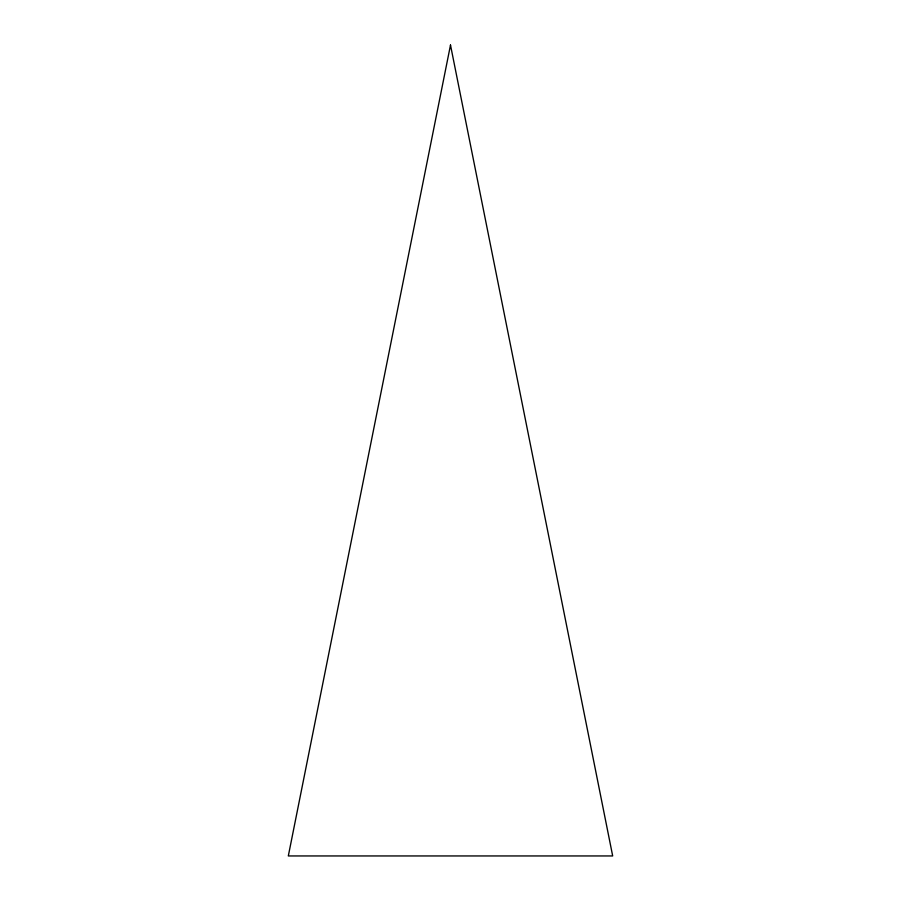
<?xml version="1.0" encoding="UTF-8"?>
<svg xmlns="http://www.w3.org/2000/svg" width="901" height="901" viewBox="0 0 901 901"><rect width="100%" height="100%" fill="white"/><g stroke="black" fill="none" stroke-linecap="round" stroke-linejoin="round"><path stroke-width="1.35" d="M450.5 45.05L288.32 855.95L612.68 855.95L450.5 45.05"/></g></svg>
